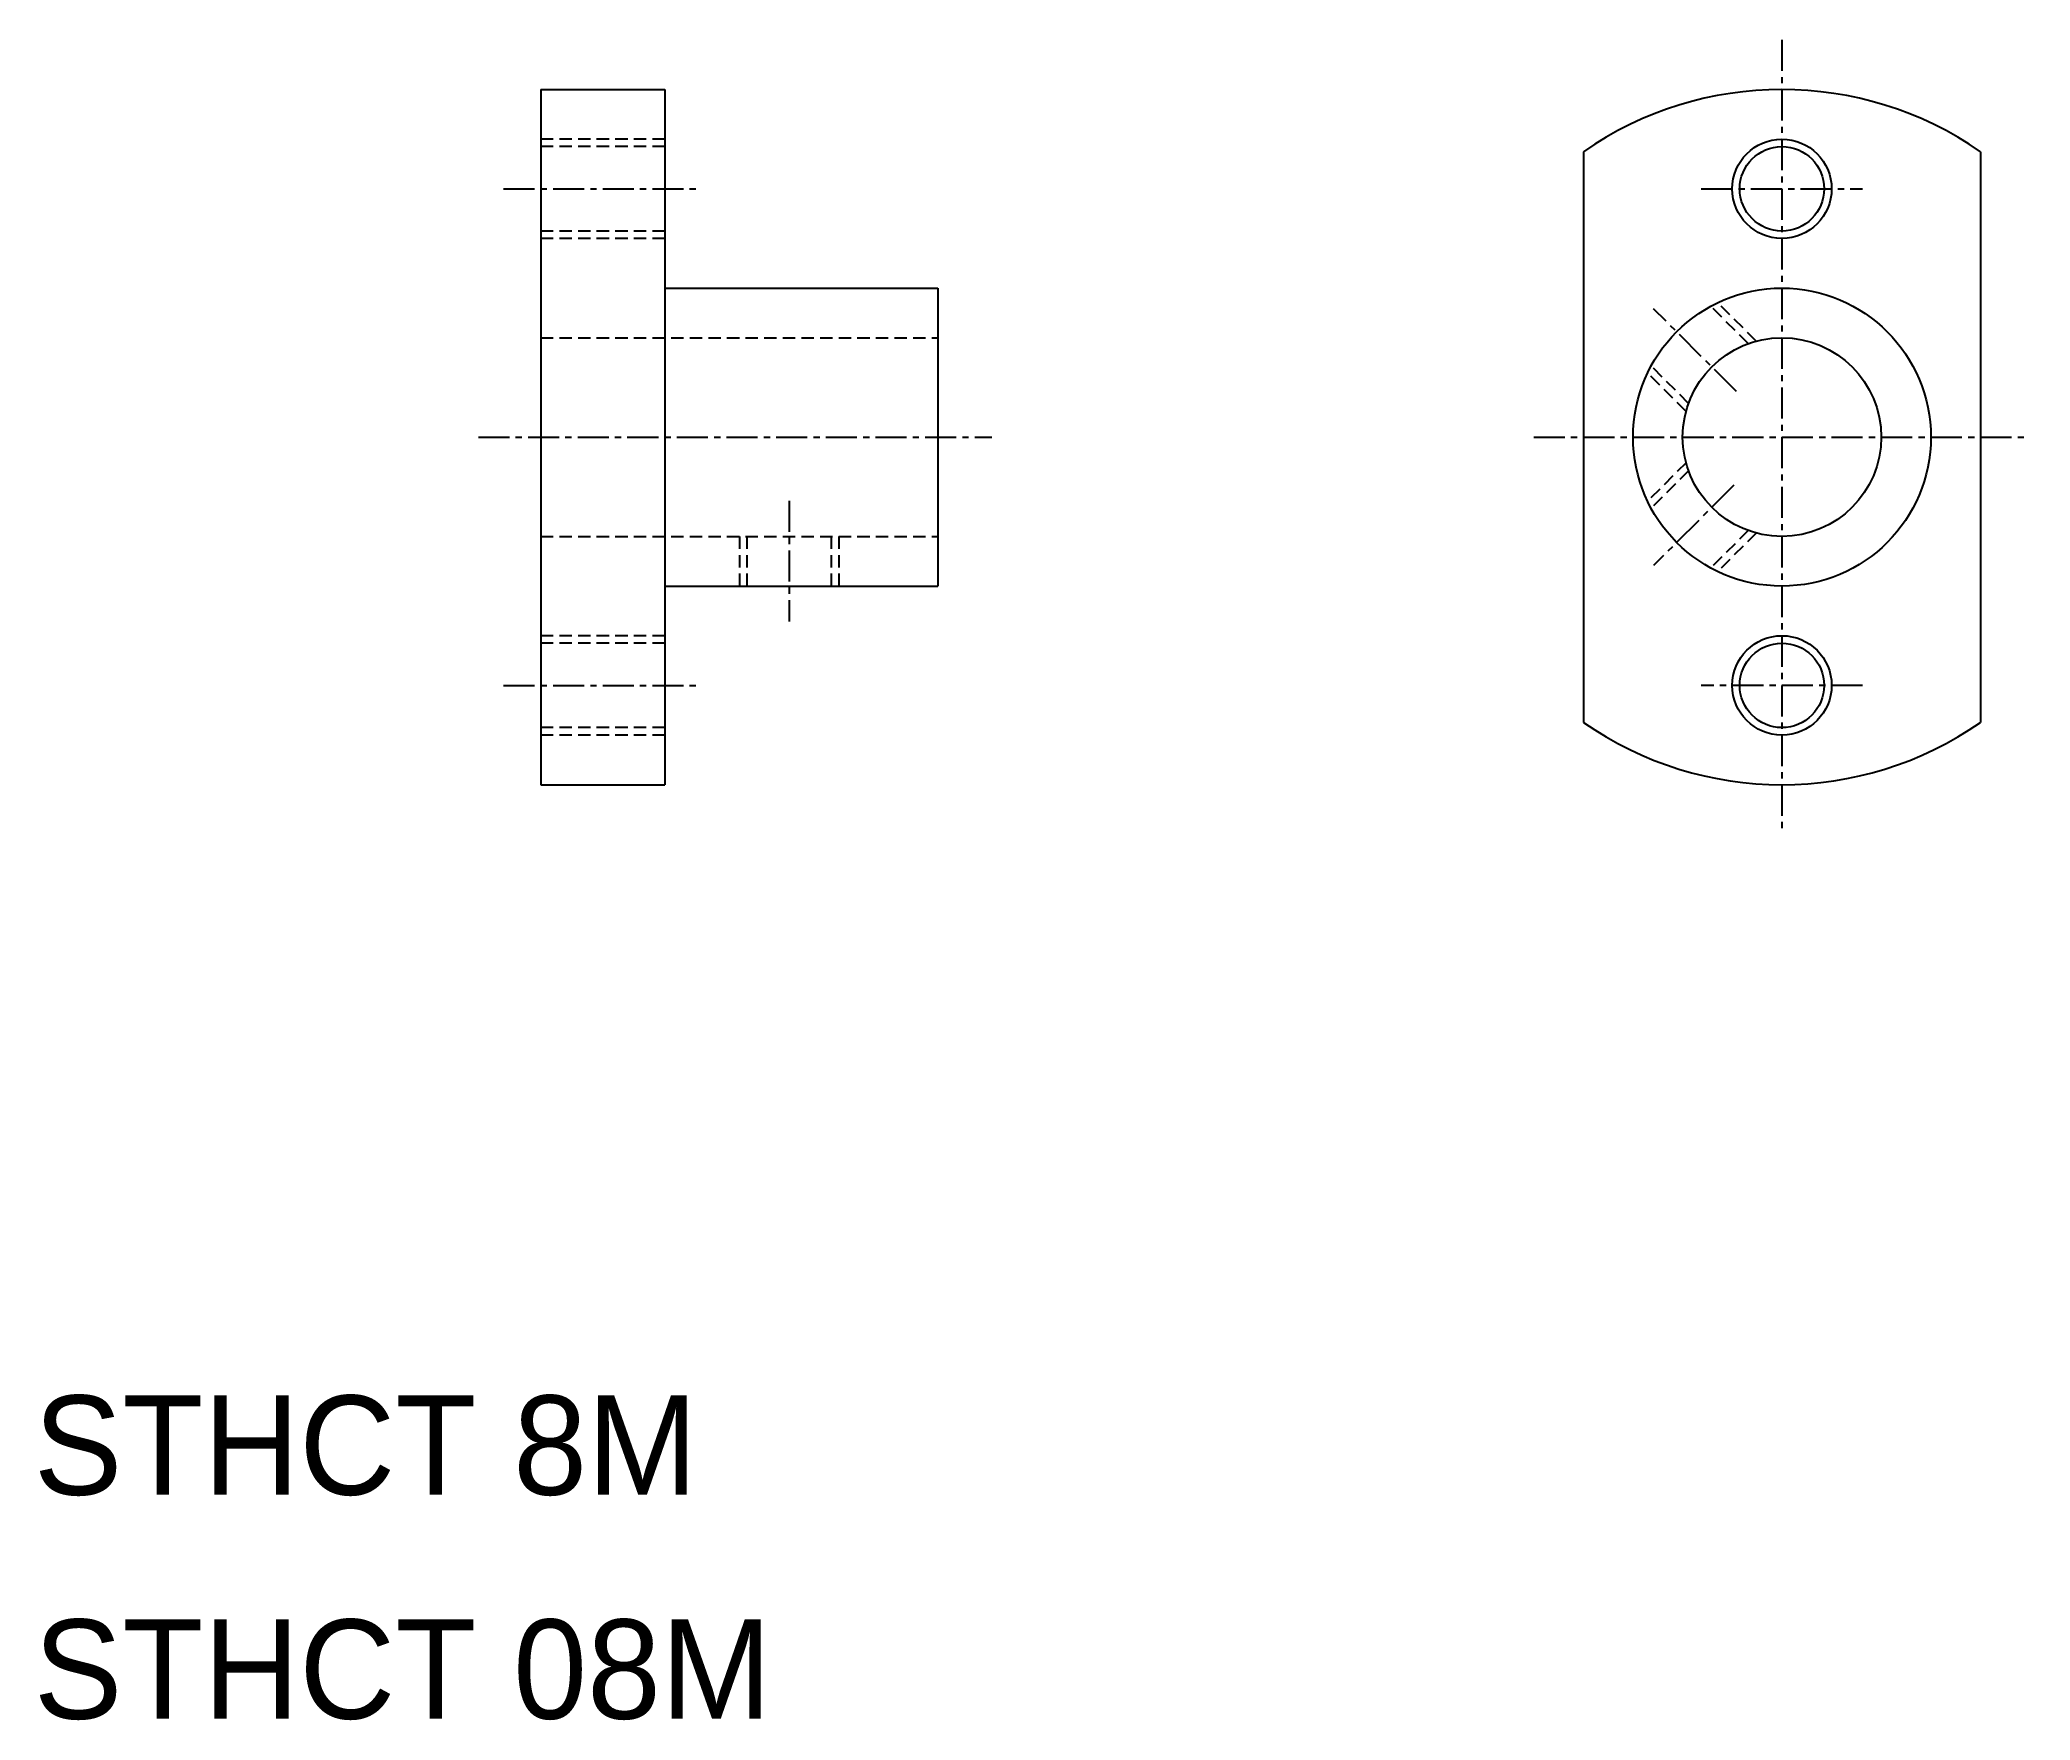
# Model space of a CAD drawing. Extents: x 540.5 to 620.6, y -465.8 to -398.1.
import ezdxf

# ---------------------------------------------------------------- set-up
doc = ezdxf.new("R2010")
doc.units = 0
doc.linetypes.add('CENTER', pattern=[2, 1.25, -0.25, 0.25, -0.25])
doc.linetypes.add('DASHED', pattern=[0.75, 0.5, -0.25])
doc.layers.get('0').update_dxf_attribs({"linetype": 'CONTINUOUS'})
doc.layers.add('CENTER', color=1, linetype='CENTER')

msp = doc.modelspace()

# ---------------------------------------------------------------- linework, layer by layer
at = {"color": 7, "linetype": 'CONTINUOUS'}
for p, q in [((560.644, -400.121), (560.644, -428.121)), ((560.644, -400.121), (565.644, -400.121)), ((565.644, -400.121), (565.644, -428.121)), ((602.644, -402.632), (602.644, -425.61)), ((618.644, -402.632), (618.644, -425.61)), ((560.644, -407.121), (560.644, -407.121)), ((565.644, -408.121), (576.644, -408.121)), ((576.644, -408.121), (576.644, -420.121)), ((560.644, -414.121), (560.644, -414.121)), ((565.644, -420.121), (576.644, -420.121)), ((560.644, -428.121), (565.644, -428.121))]:
    msp.add_line(p, q, dxfattribs=at)
at = {"color": 3, "linetype": 'DASHED'}
for p, q in [((565.644, -402.121), (560.644, -402.121)), ((565.644, -402.421), (560.644, -402.421)), ((565.644, -405.821), (560.644, -405.821)), ((565.644, -406.121), (560.644, -406.121)), ((609.286, -410.358), (607.778, -408.85)), ((609.609, -410.257), (608.058, -408.707)), ((560.644, -410.121), (576.644, -410.121)), ((606.882, -412.763), (605.373, -411.254)), ((606.781, -413.086), (605.23, -411.535)), ((606.781, -415.156), (605.23, -416.707)), ((606.882, -415.479), (605.373, -416.987)), ((560.644, -418.121), (576.644, -418.121)), ((568.644, -418.121), (568.644, -420.121)), ((568.944, -418.121), (568.944, -420.121)), ((572.344, -418.121), (572.344, -420.121)), ((572.644, -418.121), (572.644, -420.121)), ((609.286, -417.883), (607.778, -419.392)), ((609.609, -417.985), (608.058, -419.535)), ((565.644, -422.121), (560.644, -422.121)), ((565.644, -422.421), (560.644, -422.421)), ((565.644, -425.821), (560.644, -425.821)), ((565.644, -426.121), (560.644, -426.121))]:
    msp.add_line(p, q, dxfattribs=at)
at = {"color": 3, "linetype": 'CONTINUOUS'}
for centre in [(610.644, -404.121), (610.644, -424.121)]:
    msp.add_circle(centre, 2, dxfattribs=at)
at = {"color": 7, "linetype": 'CONTINUOUS'}
for centre, radius in [((610.644, -404.121), 1.7), ((610.644, -414.121), 6), ((610.644, -414.121), 4), ((610.644, -424.121), 1.7)]:
    msp.add_circle(centre, radius, dxfattribs=at)
for start, end in [(55.1501, 124.8499), (235.1501, 304.8499)]:
    msp.add_arc((610.644, -414.121), 14, start, end, dxfattribs=at)
at = {"layer": 'CENTER', "color": 1, "linetype": 'CENTER'}
for p, q in [((610.644, -398.121), (610.644, -430.121)), ((559.14, -404.121), (567.074, -404.121)), ((607.394, -404.121), (613.894, -404.121)), ((608.81, -412.287), (605.474, -408.95)), ((558.13, -414.121), (578.81, -414.121)), ((600.644, -414.121), (620.644, -414.121)), ((608.705, -416.06), (605.474, -419.291)), ((570.644, -416.684), (570.644, -421.55)), ((559.14, -424.121), (567.074, -424.121)), ((613.894, -424.121), (607.394, -424.121))]:
    msp.add_line(p, q, dxfattribs=at)

# ---------------------------------------------------------------- texts
at = {"color": 7, "linetype": 'CONTINUOUS'}
for s, p in [('STHCT 8M', (540.219, -456.719)), ('STHCT 08M', (540.219, -465.74))]:
    msp.add_text(s, height=4, dxfattribs=at).set_placement(p)

doc.saveas('drawing.dxf')
